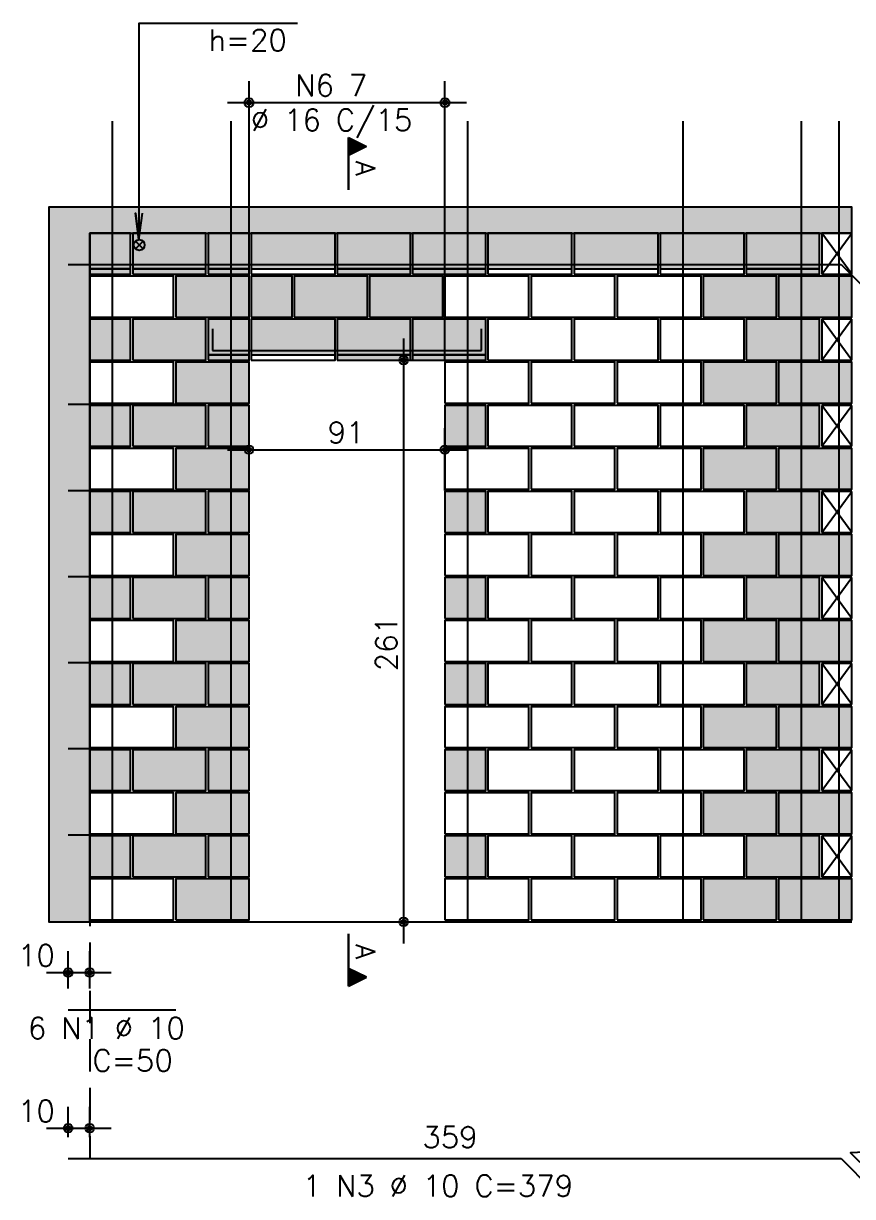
# Model space of a CAD drawing. Extents: x -1.9 to 86, y -1.6 to 60.9.
# Drawn here: x 6.79 to 14.49, y 8.2 to 19.1 of the extents above; entities that cross this region are included whole.
import ezdxf

# ---------------------------------------------------------------- set-up
doc = ezdxf.new("R2010")
doc.units = 0
doc.header["$MEASUREMENT"] = 0
doc.linetypes.add('ESTILO_TQS_0001', pattern=[0.45, 0.3, -0.15])
for name, color, linetype in [('PENA_01', 1, 'CONTINUOUS'), ('PENA_02', 2, 'CONTINUOUS'), ('PENA_03', 3, 'CONTINUOUS'), ('PENA_05', 5, 'CONTINUOUS'), ('PENA_09', 254, 'CONTINUOUS'), ('PENA_11', 252, 'CONTINUOUS'), ('PENA_21', 100, 'CONTINUOUS'), ('PENA_23', 50, 'CONTINUOUS')]:
    doc.layers.add(name, color=color, linetype=linetype)
doc.styles.get("Standard").update_dxf_attribs({"font": 'ROMANS.SHX'})

msp = doc.modelspace()

# ---------------------------------------------------------------- linework, layer by layer
at = {"layer": 'PENA_01', "linetype": 'Continuous'}
for p, q in [((8.881165, 15.964568), (8.881165, 18.568101)), ((10.701165, 15.964568), (10.701165, 18.568101)), ((8.681165, 18.368101), (10.901165, 18.368101)), ((7.826348, 17.079923), (7.897059, 17.009213)), ((7.826348, 17.009213), (7.897059, 17.079923)), ((7.401165, 16.824568), (7.781165, 16.824568)), ((7.801165, 16.824568), (8.481165, 16.824568)), ((8.501165, 16.824568), (8.881165, 16.824568)), ((8.901165, 16.824568), (9.681165, 16.824568)), ((9.701165, 16.824568), (10.381165, 16.824568)), ((10.401165, 16.824568), (11.081165, 16.824568)), ((11.101165, 16.824568), (11.881165, 16.824568)), ((11.901165, 16.824568), (12.681165, 16.824568)), ((12.701165, 16.824568), (13.481165, 16.824568)), ((13.501165, 16.824568), (14.181165, 16.824568)), ((10.317787, 16.174568), (10.317787, 10.554568)), ((8.501165, 16.024568), (8.881165, 16.024568)), ((8.901165, 16.024568), (9.681165, 16.024568)), ((9.701165, 16.024568), (10.381165, 16.024568)), ((10.401165, 16.024568), (11.081165, 16.024568)), ((9.881165, 15.974568), (10.517787, 15.974568)), ((8.881165, 14.764568), (8.881165, 15.342741)), ((10.701165, 14.764568), (10.701165, 15.342741)), ((8.681165, 15.142741), (10.901165, 15.142741)), ((10.13765, 10.754568), (10.517787, 10.754568)), ((7.201165, 10.13641), (7.201165, 10.483523)), ((7.401165, 10.13641), (7.401165, 10.483523)), ((7.001165, 10.283523), (7.601165, 10.283523)), ((7.201165, 8.755211), (7.201165, 9.037623)), ((7.401165, 8.755211), (7.401165, 9.037623)), ((7.001165, 8.837623), (7.601165, 8.837623))]:
    msp.add_line(p, q, dxfattribs=at)
at = {"layer": 'PENA_01', "linetype": 'ESTILO_TQS_0001'}
msp.add_line((7.401165, 16.864568), (7.401165, 8.555211), dxfattribs=at)
at = {"layer": 'PENA_01', "linetype": 'Continuous'}
msp.add_circle((7.861704, 17.044568), 0.05, dxfattribs=at)
at = {"layer": 'PENA_02', "linetype": 'Continuous'}
for p, q in [((14.481165, 17.154568), (14.201165, 17.154568)), ((14.201165, 17.154568), (14.201165, 16.774568)), ((14.481165, 16.774568), (14.481165, 17.154568)), ((14.201165, 16.774568), (14.481165, 16.774568)), ((14.481165, 16.354568), (14.201165, 16.354568)), ((14.201165, 16.354568), (14.201165, 15.974568)), ((14.481165, 15.974568), (14.481165, 16.354568)), ((14.201165, 15.974568), (14.481165, 15.974568)), ((14.481165, 15.554568), (14.201165, 15.554568)), ((14.201165, 15.554568), (14.201165, 15.174568)), ((14.481165, 15.174568), (14.481165, 15.554568)), ((14.201165, 15.174568), (14.481165, 15.174568)), ((14.481165, 14.754568), (14.201165, 14.754568)), ((14.201165, 14.754568), (14.201165, 14.374568)), ((14.481165, 14.374568), (14.481165, 14.754568)), ((14.201165, 14.374568), (14.481165, 14.374568)), ((14.481165, 13.954568), (14.201165, 13.954568)), ((14.201165, 13.954568), (14.201165, 13.574568)), ((14.481165, 13.574568), (14.481165, 13.954568)), ((14.201165, 13.574568), (14.481165, 13.574568)), ((14.481165, 13.154568), (14.201165, 13.154568)), ((14.201165, 13.154568), (14.201165, 12.774568)), ((14.481165, 12.774568), (14.481165, 13.154568)), ((14.201165, 12.774568), (14.481165, 12.774568)), ((14.481165, 12.354568), (14.201165, 12.354568)), ((14.201165, 12.354568), (14.201165, 11.974568)), ((14.481165, 11.974568), (14.481165, 12.354568)), ((14.201165, 11.974568), (14.481165, 11.974568)), ((14.481165, 11.554568), (14.201165, 11.554568)), ((14.201165, 11.554568), (14.201165, 11.174568)), ((14.481165, 11.174568), (14.481165, 11.554568)), ((14.201165, 11.174568), (14.481165, 11.174568)), ((7.401165, 10.754568), (14.481165, 10.754568))]:
    msp.add_line(p, q, dxfattribs=at)
for points in [[(14.481165, 17.154568), (14.481165, 17.394568), (7.021165, 17.394568), (7.021165, 10.754568), (7.401165, 10.754568), (7.401165, 17.154568), (14.481165, 17.154568)], [(7.401165, 16.774568), (7.781165, 16.774568), (7.781165, 17.154568), (7.401165, 17.154568), (7.401165, 16.774568)], [(7.801165, 16.774568), (8.481165, 16.774568), (8.481165, 17.154568), (7.801165, 17.154568), (7.801165, 16.774568)], [(8.501165, 16.774568), (8.881165, 16.774568), (8.881165, 17.154568), (8.501165, 17.154568), (8.501165, 16.774568)], [(8.901165, 16.774568), (9.681165, 16.774568), (9.681165, 17.154568), (8.901165, 17.154568), (8.901165, 16.774568)], [(9.701165, 16.774568), (10.381165, 16.774568), (10.381165, 17.154568), (9.701165, 17.154568), (9.701165, 16.774568)], [(10.401165, 16.774568), (11.081165, 16.774568), (11.081165, 17.154568), (10.401165, 17.154568), (10.401165, 16.774568)], [(11.101165, 16.774568), (11.881165, 16.774568), (11.881165, 17.154568), (11.101165, 17.154568), (11.101165, 16.774568)], [(11.901165, 16.774568), (12.681165, 16.774568), (12.681165, 17.154568), (11.901165, 17.154568), (11.901165, 16.774568)], [(12.701165, 16.774568), (13.481165, 16.774568), (13.481165, 17.154568), (12.701165, 17.154568), (12.701165, 16.774568)], [(13.501165, 16.774568), (14.181165, 16.774568), (14.181165, 17.154568), (13.501165, 17.154568), (13.501165, 16.774568)], [(7.401165, 16.374568), (8.181165, 16.374568), (8.181165, 16.754568), (7.401165, 16.754568), (7.401165, 16.374568)], [(8.201165, 16.374568), (8.881165, 16.374568), (8.881165, 16.754568), (8.201165, 16.754568), (8.201165, 16.374568)], [(8.901165, 16.374568), (9.281165, 16.374568), (9.281165, 16.754568), (8.901165, 16.754568), (8.901165, 16.374568)], [(9.301165, 16.374568), (9.981165, 16.374568), (9.981165, 16.754568), (9.301165, 16.754568), (9.301165, 16.374568)], [(10.001165, 16.374568), (10.681165, 16.374568), (10.681165, 16.754568), (10.001165, 16.754568), (10.001165, 16.374568)], [(10.701165, 16.374568), (11.481165, 16.374568), (11.481165, 16.754568), (10.701165, 16.754568), (10.701165, 16.374568)], [(11.501165, 16.374568), (12.281165, 16.374568), (12.281165, 16.754568), (11.501165, 16.754568), (11.501165, 16.374568)], [(12.301165, 16.374568), (13.081165, 16.374568), (13.081165, 16.754568), (12.301165, 16.754568), (12.301165, 16.374568)], [(13.101165, 16.374568), (13.781165, 16.374568), (13.781165, 16.754568), (13.101165, 16.754568), (13.101165, 16.374568)], [(13.801165, 16.374568), (14.481165, 16.374568), (14.481165, 16.754568), (13.801165, 16.754568), (13.801165, 16.374568)], [(7.401165, 15.974568), (7.781165, 15.974568), (7.781165, 16.354568), (7.401165, 16.354568), (7.401165, 15.974568)], [(7.801165, 15.974568), (8.481165, 15.974568), (8.481165, 16.354568), (7.801165, 16.354568), (7.801165, 15.974568)], [(8.501165, 15.974568), (8.881165, 15.974568), (8.881165, 16.354568), (8.501165, 16.354568), (8.501165, 15.974568)], [(8.901165, 15.974568), (9.681165, 15.974568), (9.681165, 16.354568), (8.901165, 16.354568), (8.901165, 15.974568)], [(9.701165, 15.974568), (10.381165, 15.974568), (10.381165, 16.354568), (9.701165, 16.354568), (9.701165, 15.974568)], [(10.401165, 15.974568), (11.081165, 15.974568), (11.081165, 16.354568), (10.401165, 16.354568), (10.401165, 15.974568)], [(11.101165, 15.974568), (11.881165, 15.974568), (11.881165, 16.354568), (11.101165, 16.354568), (11.101165, 15.974568)], [(11.901165, 15.974568), (12.681165, 15.974568), (12.681165, 16.354568), (11.901165, 16.354568), (11.901165, 15.974568)], [(12.701165, 15.974568), (13.481165, 15.974568), (13.481165, 16.354568), (12.701165, 16.354568), (12.701165, 15.974568)], [(13.501165, 15.974568), (14.181165, 15.974568), (14.181165, 16.354568), (13.501165, 16.354568), (13.501165, 15.974568)], [(7.401165, 15.574568), (8.181165, 15.574568), (8.181165, 15.954568), (7.401165, 15.954568), (7.401165, 15.574568)], [(8.201165, 15.574568), (8.881165, 15.574568), (8.881165, 15.954568), (8.201165, 15.954568), (8.201165, 15.574568)], [(10.701165, 15.574568), (11.481165, 15.574568), (11.481165, 15.954568), (10.701165, 15.954568), (10.701165, 15.574568)], [(11.501165, 15.574568), (12.281165, 15.574568), (12.281165, 15.954568), (11.501165, 15.954568), (11.501165, 15.574568)], [(12.301165, 15.574568), (13.081165, 15.574568), (13.081165, 15.954568), (12.301165, 15.954568), (12.301165, 15.574568)], [(13.101165, 15.574568), (13.781165, 15.574568), (13.781165, 15.954568), (13.101165, 15.954568), (13.101165, 15.574568)], [(13.801165, 15.574568), (14.481165, 15.574568), (14.481165, 15.954568), (13.801165, 15.954568), (13.801165, 15.574568)], [(7.401165, 15.174568), (7.781165, 15.174568), (7.781165, 15.554568), (7.401165, 15.554568), (7.401165, 15.174568)], [(7.801165, 15.174568), (8.481165, 15.174568), (8.481165, 15.554568), (7.801165, 15.554568), (7.801165, 15.174568)], [(8.501165, 15.174568), (8.881165, 15.174568), (8.881165, 15.554568), (8.501165, 15.554568), (8.501165, 15.174568)], [(10.701165, 15.174568), (11.081165, 15.174568), (11.081165, 15.554568), (10.701165, 15.554568), (10.701165, 15.174568)], [(11.101165, 15.174568), (11.881165, 15.174568), (11.881165, 15.554568), (11.101165, 15.554568), (11.101165, 15.174568)], [(11.901165, 15.174568), (12.681165, 15.174568), (12.681165, 15.554568), (11.901165, 15.554568), (11.901165, 15.174568)], [(12.701165, 15.174568), (13.481165, 15.174568), (13.481165, 15.554568), (12.701165, 15.554568), (12.701165, 15.174568)], [(13.501165, 15.174568), (14.181165, 15.174568), (14.181165, 15.554568), (13.501165, 15.554568), (13.501165, 15.174568)], [(7.401165, 14.774568), (8.181165, 14.774568), (8.181165, 15.154568), (7.401165, 15.154568), (7.401165, 14.774568)], [(8.201165, 14.774568), (8.881165, 14.774568), (8.881165, 15.154568), (8.201165, 15.154568), (8.201165, 14.774568)], [(10.701165, 14.774568), (11.481165, 14.774568), (11.481165, 15.154568), (10.701165, 15.154568), (10.701165, 14.774568)], [(11.501165, 14.774568), (12.281165, 14.774568), (12.281165, 15.154568), (11.501165, 15.154568), (11.501165, 14.774568)], [(12.301165, 14.774568), (13.081165, 14.774568), (13.081165, 15.154568), (12.301165, 15.154568), (12.301165, 14.774568)], [(13.101165, 14.774568), (13.781165, 14.774568), (13.781165, 15.154568), (13.101165, 15.154568), (13.101165, 14.774568)], [(13.801165, 14.774568), (14.481165, 14.774568), (14.481165, 15.154568), (13.801165, 15.154568), (13.801165, 14.774568)], [(7.401165, 14.374568), (7.781165, 14.374568), (7.781165, 14.754568), (7.401165, 14.754568), (7.401165, 14.374568)], [(7.801165, 14.374568), (8.481165, 14.374568), (8.481165, 14.754568), (7.801165, 14.754568), (7.801165, 14.374568)], [(8.501165, 14.374568), (8.881165, 14.374568), (8.881165, 14.754568), (8.501165, 14.754568), (8.501165, 14.374568)], [(10.701165, 14.374568), (11.081165, 14.374568), (11.081165, 14.754568), (10.701165, 14.754568), (10.701165, 14.374568)], [(11.101165, 14.374568), (11.881165, 14.374568), (11.881165, 14.754568), (11.101165, 14.754568), (11.101165, 14.374568)], [(11.901165, 14.374568), (12.681165, 14.374568), (12.681165, 14.754568), (11.901165, 14.754568), (11.901165, 14.374568)], [(12.701165, 14.374568), (13.481165, 14.374568), (13.481165, 14.754568), (12.701165, 14.754568), (12.701165, 14.374568)], [(13.501165, 14.374568), (14.181165, 14.374568), (14.181165, 14.754568), (13.501165, 14.754568), (13.501165, 14.374568)], [(7.401165, 13.974568), (8.181165, 13.974568), (8.181165, 14.354568), (7.401165, 14.354568), (7.401165, 13.974568)], [(8.201165, 13.974568), (8.881165, 13.974568), (8.881165, 14.354568), (8.201165, 14.354568), (8.201165, 13.974568)], [(10.701165, 13.974568), (11.481165, 13.974568), (11.481165, 14.354568), (10.701165, 14.354568), (10.701165, 13.974568)], [(11.501165, 13.974568), (12.281165, 13.974568), (12.281165, 14.354568), (11.501165, 14.354568), (11.501165, 13.974568)], [(12.301165, 13.974568), (13.081165, 13.974568), (13.081165, 14.354568), (12.301165, 14.354568), (12.301165, 13.974568)], [(13.101165, 13.974568), (13.781165, 13.974568), (13.781165, 14.354568), (13.101165, 14.354568), (13.101165, 13.974568)], [(13.801165, 13.974568), (14.481165, 13.974568), (14.481165, 14.354568), (13.801165, 14.354568), (13.801165, 13.974568)], [(7.401165, 13.574568), (7.781165, 13.574568), (7.781165, 13.954568), (7.401165, 13.954568), (7.401165, 13.574568)], [(7.801165, 13.574568), (8.481165, 13.574568), (8.481165, 13.954568), (7.801165, 13.954568), (7.801165, 13.574568)], [(8.501165, 13.574568), (8.881165, 13.574568), (8.881165, 13.954568), (8.501165, 13.954568), (8.501165, 13.574568)], [(10.701165, 13.574568), (11.081165, 13.574568), (11.081165, 13.954568), (10.701165, 13.954568), (10.701165, 13.574568)], [(11.101165, 13.574568), (11.881165, 13.574568), (11.881165, 13.954568), (11.101165, 13.954568), (11.101165, 13.574568)], [(11.901165, 13.574568), (12.681165, 13.574568), (12.681165, 13.954568), (11.901165, 13.954568), (11.901165, 13.574568)], [(12.701165, 13.574568), (13.481165, 13.574568), (13.481165, 13.954568), (12.701165, 13.954568), (12.701165, 13.574568)], [(13.501165, 13.574568), (14.181165, 13.574568), (14.181165, 13.954568), (13.501165, 13.954568), (13.501165, 13.574568)], [(7.401165, 13.174568), (8.181165, 13.174568), (8.181165, 13.554568), (7.401165, 13.554568), (7.401165, 13.174568)], [(8.201165, 13.174568), (8.881165, 13.174568), (8.881165, 13.554568), (8.201165, 13.554568), (8.201165, 13.174568)], [(10.701165, 13.174568), (11.481165, 13.174568), (11.481165, 13.554568), (10.701165, 13.554568), (10.701165, 13.174568)], [(11.501165, 13.174568), (12.281165, 13.174568), (12.281165, 13.554568), (11.501165, 13.554568), (11.501165, 13.174568)], [(12.301165, 13.174568), (13.081165, 13.174568), (13.081165, 13.554568), (12.301165, 13.554568), (12.301165, 13.174568)], [(13.101165, 13.174568), (13.781165, 13.174568), (13.781165, 13.554568), (13.101165, 13.554568), (13.101165, 13.174568)], [(13.801165, 13.174568), (14.481165, 13.174568), (14.481165, 13.554568), (13.801165, 13.554568), (13.801165, 13.174568)], [(7.401165, 12.774568), (7.781165, 12.774568), (7.781165, 13.154568), (7.401165, 13.154568), (7.401165, 12.774568)], [(7.801165, 12.774568), (8.481165, 12.774568), (8.481165, 13.154568), (7.801165, 13.154568), (7.801165, 12.774568)], [(8.501165, 12.774568), (8.881165, 12.774568), (8.881165, 13.154568), (8.501165, 13.154568), (8.501165, 12.774568)], [(10.701165, 12.774568), (11.081165, 12.774568), (11.081165, 13.154568), (10.701165, 13.154568), (10.701165, 12.774568)], [(11.101165, 12.774568), (11.881165, 12.774568), (11.881165, 13.154568), (11.101165, 13.154568), (11.101165, 12.774568)], [(11.901165, 12.774568), (12.681165, 12.774568), (12.681165, 13.154568), (11.901165, 13.154568), (11.901165, 12.774568)], [(12.701165, 12.774568), (13.481165, 12.774568), (13.481165, 13.154568), (12.701165, 13.154568), (12.701165, 12.774568)], [(13.501165, 12.774568), (14.181165, 12.774568), (14.181165, 13.154568), (13.501165, 13.154568), (13.501165, 12.774568)], [(7.401165, 12.374568), (8.181165, 12.374568), (8.181165, 12.754568), (7.401165, 12.754568), (7.401165, 12.374568)], [(8.201165, 12.374568), (8.881165, 12.374568), (8.881165, 12.754568), (8.201165, 12.754568), (8.201165, 12.374568)], [(10.701165, 12.374568), (11.481165, 12.374568), (11.481165, 12.754568), (10.701165, 12.754568), (10.701165, 12.374568)], [(11.501165, 12.374568), (12.281165, 12.374568), (12.281165, 12.754568), (11.501165, 12.754568), (11.501165, 12.374568)], [(12.301165, 12.374568), (13.081165, 12.374568), (13.081165, 12.754568), (12.301165, 12.754568), (12.301165, 12.374568)], [(13.101165, 12.374568), (13.781165, 12.374568), (13.781165, 12.754568), (13.101165, 12.754568), (13.101165, 12.374568)], [(13.801165, 12.374568), (14.481165, 12.374568), (14.481165, 12.754568), (13.801165, 12.754568), (13.801165, 12.374568)], [(7.401165, 11.974568), (7.781165, 11.974568), (7.781165, 12.354568), (7.401165, 12.354568), (7.401165, 11.974568)], [(7.801165, 11.974568), (8.481165, 11.974568), (8.481165, 12.354568), (7.801165, 12.354568), (7.801165, 11.974568)], [(8.501165, 11.974568), (8.881165, 11.974568), (8.881165, 12.354568), (8.501165, 12.354568), (8.501165, 11.974568)], [(10.701165, 11.974568), (11.081165, 11.974568), (11.081165, 12.354568), (10.701165, 12.354568), (10.701165, 11.974568)], [(11.101165, 11.974568), (11.881165, 11.974568), (11.881165, 12.354568), (11.101165, 12.354568), (11.101165, 11.974568)], [(11.901165, 11.974568), (12.681165, 11.974568), (12.681165, 12.354568), (11.901165, 12.354568), (11.901165, 11.974568)], [(12.701165, 11.974568), (13.481165, 11.974568), (13.481165, 12.354568), (12.701165, 12.354568), (12.701165, 11.974568)], [(13.501165, 11.974568), (14.181165, 11.974568), (14.181165, 12.354568), (13.501165, 12.354568), (13.501165, 11.974568)], [(7.401165, 11.574568), (8.181165, 11.574568), (8.181165, 11.954568), (7.401165, 11.954568), (7.401165, 11.574568)], [(8.201165, 11.574568), (8.881165, 11.574568), (8.881165, 11.954568), (8.201165, 11.954568), (8.201165, 11.574568)], [(10.701165, 11.574568), (11.481165, 11.574568), (11.481165, 11.954568), (10.701165, 11.954568), (10.701165, 11.574568)], [(11.501165, 11.574568), (12.281165, 11.574568), (12.281165, 11.954568), (11.501165, 11.954568), (11.501165, 11.574568)], [(12.301165, 11.574568), (13.081165, 11.574568), (13.081165, 11.954568), (12.301165, 11.954568), (12.301165, 11.574568)], [(13.101165, 11.574568), (13.781165, 11.574568), (13.781165, 11.954568), (13.101165, 11.954568), (13.101165, 11.574568)], [(13.801165, 11.574568), (14.481165, 11.574568), (14.481165, 11.954568), (13.801165, 11.954568), (13.801165, 11.574568)], [(7.401165, 11.174568), (7.781165, 11.174568), (7.781165, 11.554568), (7.401165, 11.554568), (7.401165, 11.174568)], [(7.801165, 11.174568), (8.481165, 11.174568), (8.481165, 11.554568), (7.801165, 11.554568), (7.801165, 11.174568)], [(8.501165, 11.174568), (8.881165, 11.174568), (8.881165, 11.554568), (8.501165, 11.554568), (8.501165, 11.174568)], [(10.701165, 11.174568), (11.081165, 11.174568), (11.081165, 11.554568), (10.701165, 11.554568), (10.701165, 11.174568)], [(11.101165, 11.174568), (11.881165, 11.174568), (11.881165, 11.554568), (11.101165, 11.554568), (11.101165, 11.174568)], [(11.901165, 11.174568), (12.681165, 11.174568), (12.681165, 11.554568), (11.901165, 11.554568), (11.901165, 11.174568)], [(12.701165, 11.174568), (13.481165, 11.174568), (13.481165, 11.554568), (12.701165, 11.554568), (12.701165, 11.174568)], [(13.501165, 11.174568), (14.181165, 11.174568), (14.181165, 11.554568), (13.501165, 11.554568), (13.501165, 11.174568)], [(7.401165, 10.774568), (8.181165, 10.774568), (8.181165, 11.154568), (7.401165, 11.154568), (7.401165, 10.774568)], [(8.201165, 10.774568), (8.881165, 10.774568), (8.881165, 11.154568), (8.201165, 11.154568), (8.201165, 10.774568)], [(10.701165, 10.774568), (11.481165, 10.774568), (11.481165, 11.154568), (10.701165, 11.154568), (10.701165, 10.774568)], [(11.501165, 10.774568), (12.281165, 10.774568), (12.281165, 11.154568), (11.501165, 11.154568), (11.501165, 10.774568)], [(12.301165, 10.774568), (13.081165, 10.774568), (13.081165, 11.154568), (12.301165, 11.154568), (12.301165, 10.774568)], [(13.101165, 10.774568), (13.781165, 10.774568), (13.781165, 11.154568), (13.101165, 11.154568), (13.101165, 10.774568)], [(13.801165, 10.774568), (14.481165, 10.774568), (14.481165, 11.154568), (13.801165, 11.154568), (13.801165, 10.774568)]]:
    msp.add_lwpolyline(points, dxfattribs=at)
for centre, radius in [((8.881165, 18.368101), 0.041625), ((8.881165, 18.368101), 0.02075), ((10.701165, 18.368101), 0.041625), ((10.701165, 18.368101), 0.02075), ((10.317787, 15.974568), 0.04), ((10.317787, 15.974568), 0.02), ((8.881165, 15.142741), 0.04), ((8.881165, 15.142741), 0.02), ((10.701165, 15.142741), 0.04), ((10.701165, 15.142741), 0.02), ((10.317787, 10.754568), 0.04), ((10.317787, 10.754568), 0.02), ((7.201165, 10.283523), 0.04), ((7.201165, 10.283523), 0.02), ((7.401165, 10.283523), 0.04), ((7.401165, 10.283523), 0.02), ((7.201165, 8.837623), 0.04), ((7.201165, 8.837623), 0.02), ((7.401165, 8.837623), 0.04), ((7.401165, 8.837623), 0.02)]:
    msp.add_circle(centre, radius, dxfattribs=at)
at = {"layer": 'PENA_03', "linetype": 'Continuous'}
for p, q in [((9.805934, 17.55589), (9.805934, 18.042272)), ((9.805934, 18.042272), (9.971867, 17.959306)), ((9.806629, 18.041144), (9.970306, 17.959306)), ((9.80663, 18.041144), (9.80663, 17.877467)), ((9.818698, 18.03589), (9.818698, 17.882721)), ((9.831462, 18.029508), (9.831462, 17.889103)), ((9.844226, 18.023126), (9.844226, 17.895485)), ((9.85699, 18.016744), (9.85699, 17.901867)), ((9.869754, 18.010362), (9.869754, 17.908249)), ((9.882518, 18.00398), (9.882518, 17.914631)), ((9.895282, 17.997598), (9.895282, 17.921013)), ((9.908046, 17.991216), (9.908046, 17.927395)), ((9.971867, 17.959306), (9.806629, 17.876687)), ((9.970306, 17.959306), (9.80663, 17.877467)), ((9.80663, 17.876687), (9.80663, 17.55589)), ((9.92081, 17.984834), (9.92081, 17.933777)), ((9.933574, 17.978452), (9.933574, 17.940159)), ((9.946339, 17.97207), (9.946339, 17.946541)), ((9.959103, 17.965688), (9.959103, 17.952924)), ((14.201165, 16.774568), (14.481165, 17.154568)), ((14.481165, 16.774568), (14.201165, 17.154568)), ((14.201165, 15.974568), (14.481165, 16.354568)), ((14.481165, 15.974568), (14.201165, 16.354568)), ((9.681165, 15.974568), (9.681165, 15.974568)), ((8.881165, 15.764568), (8.881165, 15.764568)), ((10.701165, 15.764568), (10.701165, 15.764568)), ((14.201165, 15.174568), (14.481165, 15.554568)), ((14.481165, 15.174568), (14.201165, 15.554568)), ((14.201165, 14.374568), (14.481165, 14.754568)), ((14.481165, 14.374568), (14.201165, 14.754568)), ((8.881165, 14.564568), (8.881165, 14.564568)), ((10.701165, 14.564568), (10.701165, 14.564568)), ((14.201165, 13.574568), (14.481165, 13.954568)), ((14.481165, 13.574568), (14.201165, 13.954568)), ((14.201165, 12.774568), (14.481165, 13.154568)), ((14.481165, 12.774568), (14.201165, 13.154568)), ((14.201165, 11.974568), (14.481165, 12.354568)), ((14.481165, 11.974568), (14.201165, 12.354568)), ((14.201165, 11.174568), (14.481165, 11.554568)), ((14.481165, 11.174568), (14.201165, 11.554568)), ((9.93765, 10.754568), (9.93765, 10.754568)), ((9.805934, 10.643718), (9.805934, 10.157336)), ((9.80663, 10.322921), (9.80663, 10.643718)), ((9.971867, 10.240302), (9.806629, 10.322921)), ((9.80663, 10.158464), (9.80663, 10.322141)), ((9.970306, 10.240302), (9.80663, 10.322141)), ((9.818698, 10.163718), (9.818698, 10.316887)), ((9.831462, 10.1701), (9.831462, 10.310505)), ((9.844226, 10.176482), (9.844226, 10.304123)), ((9.85699, 10.182864), (9.85699, 10.297741)), ((9.869754, 10.189246), (9.869754, 10.291359)), ((9.882518, 10.195628), (9.882518, 10.284977)), ((9.895282, 10.20201), (9.895282, 10.278595)), ((9.908046, 10.208392), (9.908046, 10.272213)), ((9.92081, 10.214774), (9.92081, 10.265831)), ((9.933574, 10.221156), (9.933574, 10.259449)), ((9.946339, 10.227538), (9.946339, 10.253067)), ((9.959103, 10.23392), (9.959103, 10.246684)), ((9.805934, 10.157336), (9.971867, 10.240302)), ((9.806629, 10.158464), (9.970306, 10.240302)), ((7.201165, 9.93641), (7.201165, 9.93641)), ((7.401165, 9.93641), (7.401165, 9.93641)), ((7.201165, 8.555211), (7.201165, 8.555211)), ((7.401165, 8.555211), (7.401165, 8.555211))]:
    msp.add_line(p, q, dxfattribs=at)
msp.add_lwpolyline([(9.330767, 19.102996), (7.858249, 19.102996), (7.858249, 17.093307), (7.825617, 17.341168), (7.858249, 17.093307), (7.89088, 17.341168)], dxfattribs=at)
at = {"layer": 'PENA_05', "linetype": 'Continuous'}
for p, q in [((7.201165, 16.864568), (14.381165, 16.864568)), ((14.381165, 16.864568), (14.664007, 16.581725)), ((8.541165, 16.264568), (8.541165, 16.064568)), ((11.041165, 16.064568), (11.041165, 16.264568)), ((8.541165, 16.064568), (11.041165, 16.064568)), ((7.201165, 15.564568), (8.201165, 15.564568)), ((7.201165, 14.764568), (8.201165, 14.764568)), ((7.201165, 13.964568), (8.201165, 13.964568)), ((7.201165, 13.164568), (8.201165, 13.164568)), ((7.201165, 12.364568), (8.201165, 12.364568)), ((7.201165, 11.564568), (8.201165, 11.564568)), ((7.201165, 9.93641), (8.201165, 9.93641)), ((7.201165, 8.555211), (14.381165, 8.555211)), ((14.381165, 8.555211), (14.664007, 8.272368))]:
    msp.add_line(p, q, dxfattribs=at)
for points in [[(7.611165, 18.194568), (7.611165, 10.754568)], [(8.711165, 18.194568), (8.711165, 10.754568)], [(10.911165, 18.194568), (10.911165, 10.754568)], [(12.911165, 18.194568), (12.911165, 10.754568)], [(14.011165, 18.194568), (14.011165, 10.754568)], [(14.361165, 18.194568), (14.361165, 10.754568)]]:
    msp.add_lwpolyline(points, dxfattribs=at)
at = {"layer": 'PENA_09', "linetype": 'Continuous'}
for points in [[(7.401165, 16.824568), (7.781165, 16.824568), (7.781165, 17.154568), (7.401165, 17.154568), (7.401165, 16.824568)], [(7.801165, 16.824568), (8.481165, 16.824568), (8.481165, 17.154568), (7.801165, 17.154568), (7.801165, 16.824568)], [(8.501165, 16.824568), (8.881165, 16.824568), (8.881165, 17.154568), (8.501165, 17.154568), (8.501165, 16.824568)], [(8.901165, 16.824568), (9.681165, 16.824568), (9.681165, 17.154568), (8.901165, 17.154568), (8.901165, 16.824568)], [(9.701165, 16.824568), (10.381165, 16.824568), (10.381165, 17.154568), (9.701165, 17.154568), (9.701165, 16.824568)], [(10.401165, 16.824568), (11.081165, 16.824568), (11.081165, 17.154568), (10.401165, 17.154568), (10.401165, 16.824568)], [(11.101165, 16.824568), (11.881165, 16.824568), (11.881165, 17.154568), (11.101165, 17.154568), (11.101165, 16.824568)], [(11.901165, 16.824568), (12.681165, 16.824568), (12.681165, 17.154568), (11.901165, 17.154568), (11.901165, 16.824568)], [(12.701165, 16.824568), (13.481165, 16.824568), (13.481165, 17.154568), (12.701165, 17.154568), (12.701165, 16.824568)], [(13.501165, 16.824568), (14.181165, 16.824568), (14.181165, 17.154568), (13.501165, 17.154568), (13.501165, 16.824568)], [(8.501165, 16.024568), (8.881165, 16.024568), (8.881165, 16.354568), (8.501165, 16.354568), (8.501165, 16.024568)], [(8.901165, 16.024568), (9.681165, 16.024568), (9.681165, 16.354568), (8.901165, 16.354568), (8.901165, 16.024568)], [(9.701165, 16.024568), (10.381165, 16.024568), (10.381165, 16.354568), (9.701165, 16.354568), (9.701165, 16.024568)], [(10.401165, 16.024568), (11.081165, 16.024568), (11.081165, 16.354568), (10.401165, 16.354568), (10.401165, 16.024568)]]:
    msp.add_lwpolyline(points, dxfattribs=at)
for points in [[(7.401165, 16.824568), (7.781165, 16.824568), (7.781165, 17.154568)], [(7.401165, 16.824568), (7.781165, 17.154568), (7.401165, 17.154568)], [(7.401165, 16.824568), (7.401165, 17.154568), (7.401165, 16.824568)], [(7.801165, 16.824568), (8.481165, 16.824568), (8.481165, 17.154568)], [(7.801165, 16.824568), (8.481165, 17.154568), (7.801165, 17.154568)], [(7.801165, 16.824568), (7.801165, 17.154568), (7.801165, 16.824568)], [(8.501165, 16.824568), (8.881165, 16.824568), (8.881165, 17.154568)], [(8.501165, 16.824568), (8.881165, 17.154568), (8.501165, 17.154568)], [(8.501165, 16.824568), (8.501165, 17.154568), (8.501165, 16.824568)], [(8.901165, 16.824568), (9.681165, 16.824568), (9.681165, 17.154568)], [(8.901165, 16.824568), (9.681165, 17.154568), (8.901165, 17.154568)], [(8.901165, 16.824568), (8.901165, 17.154568), (8.901165, 16.824568)], [(9.701165, 16.824568), (10.381165, 16.824568), (10.381165, 17.154568)], [(9.701165, 16.824568), (10.381165, 17.154568), (9.701165, 17.154568)], [(9.701165, 16.824568), (9.701165, 17.154568), (9.701165, 16.824568)], [(10.401165, 16.824568), (11.081165, 16.824568), (11.081165, 17.154568)], [(10.401165, 16.824568), (11.081165, 17.154568), (10.401165, 17.154568)], [(10.401165, 16.824568), (10.401165, 17.154568), (10.401165, 16.824568)], [(11.101165, 16.824568), (11.881165, 16.824568), (11.881165, 17.154568)], [(11.101165, 16.824568), (11.881165, 17.154568), (11.101165, 17.154568)], [(11.101165, 16.824568), (11.101165, 17.154568), (11.101165, 16.824568)], [(11.901165, 16.824568), (12.681165, 16.824568), (12.681165, 17.154568)], [(11.901165, 16.824568), (12.681165, 17.154568), (11.901165, 17.154568)], [(11.901165, 16.824568), (11.901165, 17.154568), (11.901165, 16.824568)], [(12.701165, 16.824568), (13.481165, 16.824568), (13.481165, 17.154568)], [(12.701165, 16.824568), (13.481165, 17.154568), (12.701165, 17.154568)], [(12.701165, 16.824568), (12.701165, 17.154568), (12.701165, 16.824568)], [(13.501165, 16.824568), (14.181165, 16.824568), (14.181165, 17.154568)], [(13.501165, 16.824568), (14.181165, 17.154568), (13.501165, 17.154568)], [(13.501165, 16.824568), (13.501165, 17.154568), (13.501165, 16.824568)], [(8.501165, 16.024568), (8.881165, 16.024568), (8.881165, 16.354568)], [(8.501165, 16.024568), (8.881165, 16.354568), (8.501165, 16.354568)], [(8.501165, 16.024568), (8.501165, 16.354568), (8.501165, 16.024568)], [(8.901165, 16.024568), (9.681165, 16.024568), (9.681165, 16.354568)], [(8.901165, 16.024568), (9.681165, 16.354568), (8.901165, 16.354568)], [(8.901165, 16.024568), (8.901165, 16.354568), (8.901165, 16.024568)], [(9.701165, 16.024568), (10.381165, 16.024568), (10.381165, 16.354568)], [(9.701165, 16.024568), (10.381165, 16.354568), (9.701165, 16.354568)], [(9.701165, 16.024568), (9.701165, 16.354568), (9.701165, 16.024568)], [(10.401165, 16.024568), (11.081165, 16.024568), (11.081165, 16.354568)], [(10.401165, 16.024568), (11.081165, 16.354568), (10.401165, 16.354568)], [(10.401165, 16.024568), (10.401165, 16.354568), (10.401165, 16.024568)]]:
    msp.add_solid(points, dxfattribs=at)
at = {"layer": 'PENA_11', "linetype": 'Continuous'}
for points in [[(7.021165, 10.754568), (7.401165, 10.754568), (7.021165, 17.394568)], [(7.401165, 10.754568), (7.401165, 17.154568), (7.021165, 17.394568)], [(7.021165, 17.394568), (7.401165, 17.154568), (14.481165, 17.394568)], [(7.401165, 17.154568), (14.481165, 17.154568), (14.481165, 17.394568)]]:
    msp.add_solid(points, dxfattribs=at)
at = {"layer": 'PENA_21', "linetype": 'Continuous'}
for points in [[(7.801165, 16.774568), (8.481165, 16.774568), (8.481165, 16.824568), (7.801165, 16.824568), (7.801165, 16.774568)], [(9.701165, 16.774568), (10.381165, 16.774568), (10.381165, 16.824568), (9.701165, 16.824568), (9.701165, 16.774568)], [(10.401165, 16.774568), (11.081165, 16.774568), (11.081165, 16.824568), (10.401165, 16.824568), (10.401165, 16.774568)], [(13.501165, 16.774568), (14.181165, 16.774568), (14.181165, 16.824568), (13.501165, 16.824568), (13.501165, 16.774568)], [(8.201165, 16.374568), (8.881165, 16.374568), (8.881165, 16.754568), (8.201165, 16.754568), (8.201165, 16.374568)], [(9.301165, 16.374568), (9.981165, 16.374568), (9.981165, 16.754568), (9.301165, 16.754568), (9.301165, 16.374568)], [(10.001165, 16.374568), (10.681165, 16.374568), (10.681165, 16.754568), (10.001165, 16.754568), (10.001165, 16.374568)], [(13.101165, 16.374568), (13.781165, 16.374568), (13.781165, 16.754568), (13.101165, 16.754568), (13.101165, 16.374568)], [(13.801165, 16.374568), (14.481165, 16.374568), (14.481165, 16.754568), (13.801165, 16.754568), (13.801165, 16.374568)], [(7.801165, 15.974568), (8.481165, 15.974568), (8.481165, 16.354568), (7.801165, 16.354568), (7.801165, 15.974568)], [(13.501165, 15.974568), (14.181165, 15.974568), (14.181165, 16.354568), (13.501165, 16.354568), (13.501165, 15.974568)], [(9.701165, 15.974568), (10.381165, 15.974568), (10.381165, 16.024568), (9.701165, 16.024568), (9.701165, 15.974568)], [(10.401165, 15.974568), (11.081165, 15.974568), (11.081165, 16.024568), (10.401165, 16.024568), (10.401165, 15.974568)], [(8.201165, 15.574568), (8.881165, 15.574568), (8.881165, 15.954568), (8.201165, 15.954568), (8.201165, 15.574568)], [(13.101165, 15.574568), (13.781165, 15.574568), (13.781165, 15.954568), (13.101165, 15.954568), (13.101165, 15.574568)], [(13.801165, 15.574568), (14.481165, 15.574568), (14.481165, 15.954568), (13.801165, 15.954568), (13.801165, 15.574568)], [(7.801165, 15.174568), (8.481165, 15.174568), (8.481165, 15.554568), (7.801165, 15.554568), (7.801165, 15.174568)], [(13.501165, 15.174568), (14.181165, 15.174568), (14.181165, 15.554568), (13.501165, 15.554568), (13.501165, 15.174568)], [(8.201165, 14.774568), (8.881165, 14.774568), (8.881165, 15.154568), (8.201165, 15.154568), (8.201165, 14.774568)], [(13.101165, 14.774568), (13.781165, 14.774568), (13.781165, 15.154568), (13.101165, 15.154568), (13.101165, 14.774568)], [(13.801165, 14.774568), (14.481165, 14.774568), (14.481165, 15.154568), (13.801165, 15.154568), (13.801165, 14.774568)], [(7.801165, 14.374568), (8.481165, 14.374568), (8.481165, 14.754568), (7.801165, 14.754568), (7.801165, 14.374568)], [(13.501165, 14.374568), (14.181165, 14.374568), (14.181165, 14.754568), (13.501165, 14.754568), (13.501165, 14.374568)], [(8.201165, 13.974568), (8.881165, 13.974568), (8.881165, 14.354568), (8.201165, 14.354568), (8.201165, 13.974568)], [(13.101165, 13.974568), (13.781165, 13.974568), (13.781165, 14.354568), (13.101165, 14.354568), (13.101165, 13.974568)], [(13.801165, 13.974568), (14.481165, 13.974568), (14.481165, 14.354568), (13.801165, 14.354568), (13.801165, 13.974568)], [(7.801165, 13.574568), (8.481165, 13.574568), (8.481165, 13.954568), (7.801165, 13.954568), (7.801165, 13.574568)], [(13.501165, 13.574568), (14.181165, 13.574568), (14.181165, 13.954568), (13.501165, 13.954568), (13.501165, 13.574568)], [(8.201165, 13.174568), (8.881165, 13.174568), (8.881165, 13.554568), (8.201165, 13.554568), (8.201165, 13.174568)], [(13.101165, 13.174568), (13.781165, 13.174568), (13.781165, 13.554568), (13.101165, 13.554568), (13.101165, 13.174568)], [(13.801165, 13.174568), (14.481165, 13.174568), (14.481165, 13.554568), (13.801165, 13.554568), (13.801165, 13.174568)], [(7.801165, 12.774568), (8.481165, 12.774568), (8.481165, 13.154568), (7.801165, 13.154568), (7.801165, 12.774568)], [(13.501165, 12.774568), (14.181165, 12.774568), (14.181165, 13.154568), (13.501165, 13.154568), (13.501165, 12.774568)], [(8.201165, 12.374568), (8.881165, 12.374568), (8.881165, 12.754568), (8.201165, 12.754568), (8.201165, 12.374568)], [(13.101165, 12.374568), (13.781165, 12.374568), (13.781165, 12.754568), (13.101165, 12.754568), (13.101165, 12.374568)], [(13.801165, 12.374568), (14.481165, 12.374568), (14.481165, 12.754568), (13.801165, 12.754568), (13.801165, 12.374568)], [(7.801165, 11.974568), (8.481165, 11.974568), (8.481165, 12.354568), (7.801165, 12.354568), (7.801165, 11.974568)], [(13.501165, 11.974568), (14.181165, 11.974568), (14.181165, 12.354568), (13.501165, 12.354568), (13.501165, 11.974568)], [(8.201165, 11.574568), (8.881165, 11.574568), (8.881165, 11.954568), (8.201165, 11.954568), (8.201165, 11.574568)], [(13.101165, 11.574568), (13.781165, 11.574568), (13.781165, 11.954568), (13.101165, 11.954568), (13.101165, 11.574568)], [(13.801165, 11.574568), (14.481165, 11.574568), (14.481165, 11.954568), (13.801165, 11.954568), (13.801165, 11.574568)], [(7.801165, 11.174568), (8.481165, 11.174568), (8.481165, 11.554568), (7.801165, 11.554568), (7.801165, 11.174568)], [(13.501165, 11.174568), (14.181165, 11.174568), (14.181165, 11.554568), (13.501165, 11.554568), (13.501165, 11.174568)], [(8.201165, 10.774568), (8.881165, 10.774568), (8.881165, 11.154568), (8.201165, 11.154568), (8.201165, 10.774568)], [(13.101165, 10.774568), (13.781165, 10.774568), (13.781165, 11.154568), (13.101165, 11.154568), (13.101165, 10.774568)], [(13.801165, 10.774568), (14.481165, 10.774568), (14.481165, 11.154568), (13.801165, 11.154568), (13.801165, 10.774568)]]:
    msp.add_lwpolyline(points, dxfattribs=at)
for points in [[(7.801165, 16.774568), (8.481165, 16.774568), (8.481165, 16.824568)], [(7.801165, 16.774568), (8.481165, 16.824568), (7.801165, 16.824568)], [(7.801165, 16.774568), (7.801165, 16.824568), (7.801165, 16.774568)], [(9.701165, 16.774568), (10.381165, 16.774568), (10.381165, 16.824568)], [(9.701165, 16.774568), (10.381165, 16.824568), (9.701165, 16.824568)], [(9.701165, 16.774568), (9.701165, 16.824568), (9.701165, 16.774568)], [(10.401165, 16.774568), (11.081165, 16.774568), (11.081165, 16.824568)], [(10.401165, 16.774568), (11.081165, 16.824568), (10.401165, 16.824568)], [(10.401165, 16.774568), (10.401165, 16.824568), (10.401165, 16.774568)], [(13.501165, 16.774568), (14.181165, 16.774568), (14.181165, 16.824568)], [(13.501165, 16.774568), (14.181165, 16.824568), (13.501165, 16.824568)], [(13.501165, 16.774568), (13.501165, 16.824568), (13.501165, 16.774568)], [(8.201165, 16.374568), (8.881165, 16.374568), (8.881165, 16.754568)], [(8.201165, 16.374568), (8.881165, 16.754568), (8.201165, 16.754568)], [(8.201165, 16.374568), (8.201165, 16.754568), (8.201165, 16.374568)], [(9.301165, 16.374568), (9.981165, 16.374568), (9.981165, 16.754568)], [(9.301165, 16.374568), (9.981165, 16.754568), (9.301165, 16.754568)], [(9.301165, 16.374568), (9.301165, 16.754568), (9.301165, 16.374568)], [(10.001165, 16.374568), (10.681165, 16.374568), (10.681165, 16.754568)], [(10.001165, 16.374568), (10.681165, 16.754568), (10.001165, 16.754568)], [(10.001165, 16.374568), (10.001165, 16.754568), (10.001165, 16.374568)], [(13.101165, 16.374568), (13.781165, 16.374568), (13.781165, 16.754568)], [(13.101165, 16.374568), (13.781165, 16.754568), (13.101165, 16.754568)], [(13.101165, 16.374568), (13.101165, 16.754568), (13.101165, 16.374568)], [(13.801165, 16.374568), (14.481165, 16.374568), (14.481165, 16.754568)], [(13.801165, 16.374568), (14.481165, 16.754568), (13.801165, 16.754568)], [(13.801165, 16.374568), (13.801165, 16.754568), (13.801165, 16.374568)], [(7.801165, 15.974568), (8.481165, 15.974568), (8.481165, 16.354568)], [(7.801165, 15.974568), (8.481165, 16.354568), (7.801165, 16.354568)], [(7.801165, 15.974568), (7.801165, 16.354568), (7.801165, 15.974568)], [(13.501165, 15.974568), (14.181165, 15.974568), (14.181165, 16.354568)], [(13.501165, 15.974568), (14.181165, 16.354568), (13.501165, 16.354568)], [(13.501165, 15.974568), (13.501165, 16.354568), (13.501165, 15.974568)], [(9.701165, 15.974568), (10.381165, 15.974568), (10.381165, 16.024568)], [(9.701165, 15.974568), (10.381165, 16.024568), (9.701165, 16.024568)], [(9.701165, 15.974568), (9.701165, 16.024568), (9.701165, 15.974568)], [(10.401165, 15.974568), (11.081165, 15.974568), (11.081165, 16.024568)], [(10.401165, 15.974568), (11.081165, 16.024568), (10.401165, 16.024568)], [(10.401165, 15.974568), (10.401165, 16.024568), (10.401165, 15.974568)], [(8.201165, 15.574568), (8.881165, 15.574568), (8.881165, 15.954568)], [(8.201165, 15.574568), (8.881165, 15.954568), (8.201165, 15.954568)], [(8.201165, 15.574568), (8.201165, 15.954568), (8.201165, 15.574568)], [(13.101165, 15.574568), (13.781165, 15.574568), (13.781165, 15.954568)], [(13.101165, 15.574568), (13.781165, 15.954568), (13.101165, 15.954568)], [(13.101165, 15.574568), (13.101165, 15.954568), (13.101165, 15.574568)], [(13.801165, 15.574568), (14.481165, 15.574568), (14.481165, 15.954568)], [(13.801165, 15.574568), (14.481165, 15.954568), (13.801165, 15.954568)], [(13.801165, 15.574568), (13.801165, 15.954568), (13.801165, 15.574568)], [(7.801165, 15.174568), (8.481165, 15.174568), (8.481165, 15.554568)], [(7.801165, 15.174568), (8.481165, 15.554568), (7.801165, 15.554568)], [(7.801165, 15.174568), (7.801165, 15.554568), (7.801165, 15.174568)], [(13.501165, 15.174568), (14.181165, 15.174568), (14.181165, 15.554568)], [(13.501165, 15.174568), (14.181165, 15.554568), (13.501165, 15.554568)], [(13.501165, 15.174568), (13.501165, 15.554568), (13.501165, 15.174568)], [(8.201165, 14.774568), (8.881165, 14.774568), (8.881165, 15.154568)], [(8.201165, 14.774568), (8.881165, 15.154568), (8.201165, 15.154568)], [(8.201165, 14.774568), (8.201165, 15.154568), (8.201165, 14.774568)], [(13.101165, 14.774568), (13.781165, 14.774568), (13.781165, 15.154568)], [(13.101165, 14.774568), (13.781165, 15.154568), (13.101165, 15.154568)], [(13.101165, 14.774568), (13.101165, 15.154568), (13.101165, 14.774568)], [(13.801165, 14.774568), (14.481165, 14.774568), (14.481165, 15.154568)], [(13.801165, 14.774568), (14.481165, 15.154568), (13.801165, 15.154568)], [(13.801165, 14.774568), (13.801165, 15.154568), (13.801165, 14.774568)], [(7.801165, 14.374568), (8.481165, 14.374568), (8.481165, 14.754568)], [(7.801165, 14.374568), (8.481165, 14.754568), (7.801165, 14.754568)], [(7.801165, 14.374568), (7.801165, 14.754568), (7.801165, 14.374568)], [(13.501165, 14.374568), (14.181165, 14.374568), (14.181165, 14.754568)], [(13.501165, 14.374568), (14.181165, 14.754568), (13.501165, 14.754568)], [(13.501165, 14.374568), (13.501165, 14.754568), (13.501165, 14.374568)], [(8.201165, 13.974568), (8.881165, 13.974568), (8.881165, 14.354568)], [(8.201165, 13.974568), (8.881165, 14.354568), (8.201165, 14.354568)], [(8.201165, 13.974568), (8.201165, 14.354568), (8.201165, 13.974568)], [(13.101165, 13.974568), (13.781165, 13.974568), (13.781165, 14.354568)], [(13.101165, 13.974568), (13.781165, 14.354568), (13.101165, 14.354568)], [(13.101165, 13.974568), (13.101165, 14.354568), (13.101165, 13.974568)], [(13.801165, 13.974568), (14.481165, 13.974568), (14.481165, 14.354568)], [(13.801165, 13.974568), (14.481165, 14.354568), (13.801165, 14.354568)], [(13.801165, 13.974568), (13.801165, 14.354568), (13.801165, 13.974568)], [(7.801165, 13.574568), (8.481165, 13.574568), (8.481165, 13.954568)], [(7.801165, 13.574568), (8.481165, 13.954568), (7.801165, 13.954568)], [(7.801165, 13.574568), (7.801165, 13.954568), (7.801165, 13.574568)], [(13.501165, 13.574568), (14.181165, 13.574568), (14.181165, 13.954568)], [(13.501165, 13.574568), (14.181165, 13.954568), (13.501165, 13.954568)], [(13.501165, 13.574568), (13.501165, 13.954568), (13.501165, 13.574568)], [(8.201165, 13.174568), (8.881165, 13.174568), (8.881165, 13.554568)], [(8.201165, 13.174568), (8.881165, 13.554568), (8.201165, 13.554568)], [(8.201165, 13.174568), (8.201165, 13.554568), (8.201165, 13.174568)], [(13.101165, 13.174568), (13.781165, 13.174568), (13.781165, 13.554568)], [(13.101165, 13.174568), (13.781165, 13.554568), (13.101165, 13.554568)], [(13.101165, 13.174568), (13.101165, 13.554568), (13.101165, 13.174568)], [(13.801165, 13.174568), (14.481165, 13.174568), (14.481165, 13.554568)], [(13.801165, 13.174568), (14.481165, 13.554568), (13.801165, 13.554568)], [(13.801165, 13.174568), (13.801165, 13.554568), (13.801165, 13.174568)], [(7.801165, 12.774568), (8.481165, 12.774568), (8.481165, 13.154568)], [(7.801165, 12.774568), (8.481165, 13.154568), (7.801165, 13.154568)], [(7.801165, 12.774568), (7.801165, 13.154568), (7.801165, 12.774568)], [(13.501165, 12.774568), (14.181165, 12.774568), (14.181165, 13.154568)], [(13.501165, 12.774568), (14.181165, 13.154568), (13.501165, 13.154568)], [(13.501165, 12.774568), (13.501165, 13.154568), (13.501165, 12.774568)], [(8.201165, 12.374568), (8.881165, 12.374568), (8.881165, 12.754568)], [(8.201165, 12.374568), (8.881165, 12.754568), (8.201165, 12.754568)], [(8.201165, 12.374568), (8.201165, 12.754568), (8.201165, 12.374568)], [(13.101165, 12.374568), (13.781165, 12.374568), (13.781165, 12.754568)], [(13.101165, 12.374568), (13.781165, 12.754568), (13.101165, 12.754568)], [(13.101165, 12.374568), (13.101165, 12.754568), (13.101165, 12.374568)], [(13.801165, 12.374568), (14.481165, 12.374568), (14.481165, 12.754568)], [(13.801165, 12.374568), (14.481165, 12.754568), (13.801165, 12.754568)], [(13.801165, 12.374568), (13.801165, 12.754568), (13.801165, 12.374568)], [(7.801165, 11.974568), (8.481165, 11.974568), (8.481165, 12.354568)], [(7.801165, 11.974568), (8.481165, 12.354568), (7.801165, 12.354568)], [(7.801165, 11.974568), (7.801165, 12.354568), (7.801165, 11.974568)], [(13.501165, 11.974568), (14.181165, 11.974568), (14.181165, 12.354568)], [(13.501165, 11.974568), (14.181165, 12.354568), (13.501165, 12.354568)], [(13.501165, 11.974568), (13.501165, 12.354568), (13.501165, 11.974568)], [(8.201165, 11.574568), (8.881165, 11.574568), (8.881165, 11.954568)], [(8.201165, 11.574568), (8.881165, 11.954568), (8.201165, 11.954568)], [(8.201165, 11.574568), (8.201165, 11.954568), (8.201165, 11.574568)], [(13.101165, 11.574568), (13.781165, 11.574568), (13.781165, 11.954568)], [(13.101165, 11.574568), (13.781165, 11.954568), (13.101165, 11.954568)], [(13.101165, 11.574568), (13.101165, 11.954568), (13.101165, 11.574568)], [(13.801165, 11.574568), (14.481165, 11.574568), (14.481165, 11.954568)], [(13.801165, 11.574568), (14.481165, 11.954568), (13.801165, 11.954568)], [(13.801165, 11.574568), (13.801165, 11.954568), (13.801165, 11.574568)], [(7.801165, 11.174568), (8.481165, 11.174568), (8.481165, 11.554568)], [(7.801165, 11.174568), (8.481165, 11.554568), (7.801165, 11.554568)], [(7.801165, 11.174568), (7.801165, 11.554568), (7.801165, 11.174568)], [(13.501165, 11.174568), (14.181165, 11.174568), (14.181165, 11.554568)], [(13.501165, 11.174568), (14.181165, 11.554568), (13.501165, 11.554568)], [(13.501165, 11.174568), (13.501165, 11.554568), (13.501165, 11.174568)], [(8.201165, 10.774568), (8.881165, 10.774568), (8.881165, 11.154568)], [(8.201165, 10.774568), (8.881165, 11.154568), (8.201165, 11.154568)], [(8.201165, 10.774568), (8.201165, 11.154568), (8.201165, 10.774568)], [(13.101165, 10.774568), (13.781165, 10.774568), (13.781165, 11.154568)], [(13.101165, 10.774568), (13.781165, 11.154568), (13.101165, 11.154568)], [(13.101165, 10.774568), (13.101165, 11.154568), (13.101165, 10.774568)], [(13.801165, 10.774568), (14.481165, 10.774568), (14.481165, 11.154568)], [(13.801165, 10.774568), (14.481165, 11.154568), (13.801165, 11.154568)], [(13.801165, 10.774568), (13.801165, 11.154568), (13.801165, 10.774568)]]:
    msp.add_solid(points, dxfattribs=at)
at = {"layer": 'PENA_23', "linetype": 'Continuous'}
for points in [[(7.401165, 16.774568), (7.781165, 16.774568), (7.781165, 16.824568), (7.401165, 16.824568), (7.401165, 16.774568)], [(8.501165, 16.774568), (8.881165, 16.774568), (8.881165, 16.824568), (8.501165, 16.824568), (8.501165, 16.774568)], [(8.901165, 16.374568), (9.281165, 16.374568), (9.281165, 16.754568), (8.901165, 16.754568), (8.901165, 16.374568)], [(7.401165, 15.974568), (7.781165, 15.974568), (7.781165, 16.354568), (7.401165, 16.354568), (7.401165, 15.974568)], [(8.501165, 15.974568), (8.881165, 15.974568), (8.881165, 16.024568), (8.501165, 16.024568), (8.501165, 15.974568)], [(7.401165, 15.174568), (7.781165, 15.174568), (7.781165, 15.554568), (7.401165, 15.554568), (7.401165, 15.174568)], [(8.501165, 15.174568), (8.881165, 15.174568), (8.881165, 15.554568), (8.501165, 15.554568), (8.501165, 15.174568)], [(10.701165, 15.174568), (11.081165, 15.174568), (11.081165, 15.554568), (10.701165, 15.554568), (10.701165, 15.174568)], [(7.401165, 14.374568), (7.781165, 14.374568), (7.781165, 14.754568), (7.401165, 14.754568), (7.401165, 14.374568)], [(8.501165, 14.374568), (8.881165, 14.374568), (8.881165, 14.754568), (8.501165, 14.754568), (8.501165, 14.374568)], [(10.701165, 14.374568), (11.081165, 14.374568), (11.081165, 14.754568), (10.701165, 14.754568), (10.701165, 14.374568)], [(7.401165, 13.574568), (7.781165, 13.574568), (7.781165, 13.954568), (7.401165, 13.954568), (7.401165, 13.574568)], [(8.501165, 13.574568), (8.881165, 13.574568), (8.881165, 13.954568), (8.501165, 13.954568), (8.501165, 13.574568)], [(10.701165, 13.574568), (11.081165, 13.574568), (11.081165, 13.954568), (10.701165, 13.954568), (10.701165, 13.574568)], [(7.401165, 12.774568), (7.781165, 12.774568), (7.781165, 13.154568), (7.401165, 13.154568), (7.401165, 12.774568)], [(8.501165, 12.774568), (8.881165, 12.774568), (8.881165, 13.154568), (8.501165, 13.154568), (8.501165, 12.774568)], [(10.701165, 12.774568), (11.081165, 12.774568), (11.081165, 13.154568), (10.701165, 13.154568), (10.701165, 12.774568)], [(7.401165, 11.974568), (7.781165, 11.974568), (7.781165, 12.354568), (7.401165, 12.354568), (7.401165, 11.974568)], [(8.501165, 11.974568), (8.881165, 11.974568), (8.881165, 12.354568), (8.501165, 12.354568), (8.501165, 11.974568)], [(10.701165, 11.974568), (11.081165, 11.974568), (11.081165, 12.354568), (10.701165, 12.354568), (10.701165, 11.974568)], [(7.401165, 11.174568), (7.781165, 11.174568), (7.781165, 11.554568), (7.401165, 11.554568), (7.401165, 11.174568)], [(8.501165, 11.174568), (8.881165, 11.174568), (8.881165, 11.554568), (8.501165, 11.554568), (8.501165, 11.174568)], [(10.701165, 11.174568), (11.081165, 11.174568), (11.081165, 11.554568), (10.701165, 11.554568), (10.701165, 11.174568)]]:
    msp.add_lwpolyline(points, dxfattribs=at)
for points in [[(7.401165, 16.774568), (7.781165, 16.774568), (7.781165, 16.824568)], [(7.401165, 16.774568), (7.781165, 16.824568), (7.401165, 16.824568)], [(7.401165, 16.774568), (7.401165, 16.824568), (7.401165, 16.774568)], [(8.501165, 16.774568), (8.881165, 16.774568), (8.881165, 16.824568)], [(8.501165, 16.774568), (8.881165, 16.824568), (8.501165, 16.824568)], [(8.501165, 16.774568), (8.501165, 16.824568), (8.501165, 16.774568)], [(8.901165, 16.374568), (9.281165, 16.374568), (9.281165, 16.754568)], [(8.901165, 16.374568), (9.281165, 16.754568), (8.901165, 16.754568)], [(8.901165, 16.374568), (8.901165, 16.754568), (8.901165, 16.374568)], [(7.401165, 15.974568), (7.781165, 15.974568), (7.781165, 16.354568)], [(7.401165, 15.974568), (7.781165, 16.354568), (7.401165, 16.354568)], [(7.401165, 15.974568), (7.401165, 16.354568), (7.401165, 15.974568)], [(8.501165, 15.974568), (8.881165, 15.974568), (8.881165, 16.024568)], [(8.501165, 15.974568), (8.881165, 16.024568), (8.501165, 16.024568)], [(8.501165, 15.974568), (8.501165, 16.024568), (8.501165, 15.974568)], [(7.401165, 15.174568), (7.781165, 15.174568), (7.781165, 15.554568)], [(7.401165, 15.174568), (7.781165, 15.554568), (7.401165, 15.554568)], [(7.401165, 15.174568), (7.401165, 15.554568), (7.401165, 15.174568)], [(8.501165, 15.174568), (8.881165, 15.174568), (8.881165, 15.554568)], [(8.501165, 15.174568), (8.881165, 15.554568), (8.501165, 15.554568)], [(8.501165, 15.174568), (8.501165, 15.554568), (8.501165, 15.174568)], [(10.701165, 15.174568), (11.081165, 15.174568), (11.081165, 15.554568)], [(10.701165, 15.174568), (11.081165, 15.554568), (10.701165, 15.554568)], [(10.701165, 15.174568), (10.701165, 15.554568), (10.701165, 15.174568)], [(7.401165, 14.374568), (7.781165, 14.374568), (7.781165, 14.754568)], [(7.401165, 14.374568), (7.781165, 14.754568), (7.401165, 14.754568)], [(7.401165, 14.374568), (7.401165, 14.754568), (7.401165, 14.374568)], [(8.501165, 14.374568), (8.881165, 14.374568), (8.881165, 14.754568)], [(8.501165, 14.374568), (8.881165, 14.754568), (8.501165, 14.754568)], [(8.501165, 14.374568), (8.501165, 14.754568), (8.501165, 14.374568)], [(10.701165, 14.374568), (11.081165, 14.374568), (11.081165, 14.754568)], [(10.701165, 14.374568), (11.081165, 14.754568), (10.701165, 14.754568)], [(10.701165, 14.374568), (10.701165, 14.754568), (10.701165, 14.374568)], [(7.401165, 13.574568), (7.781165, 13.574568), (7.781165, 13.954568)], [(7.401165, 13.574568), (7.781165, 13.954568), (7.401165, 13.954568)], [(7.401165, 13.574568), (7.401165, 13.954568), (7.401165, 13.574568)], [(8.501165, 13.574568), (8.881165, 13.574568), (8.881165, 13.954568)], [(8.501165, 13.574568), (8.881165, 13.954568), (8.501165, 13.954568)], [(8.501165, 13.574568), (8.501165, 13.954568), (8.501165, 13.574568)], [(10.701165, 13.574568), (11.081165, 13.574568), (11.081165, 13.954568)], [(10.701165, 13.574568), (11.081165, 13.954568), (10.701165, 13.954568)], [(10.701165, 13.574568), (10.701165, 13.954568), (10.701165, 13.574568)], [(7.401165, 12.774568), (7.781165, 12.774568), (7.781165, 13.154568)], [(7.401165, 12.774568), (7.781165, 13.154568), (7.401165, 13.154568)], [(7.401165, 12.774568), (7.401165, 13.154568), (7.401165, 12.774568)], [(8.501165, 12.774568), (8.881165, 12.774568), (8.881165, 13.154568)], [(8.501165, 12.774568), (8.881165, 13.154568), (8.501165, 13.154568)], [(8.501165, 12.774568), (8.501165, 13.154568), (8.501165, 12.774568)], [(10.701165, 12.774568), (11.081165, 12.774568), (11.081165, 13.154568)], [(10.701165, 12.774568), (11.081165, 13.154568), (10.701165, 13.154568)], [(10.701165, 12.774568), (10.701165, 13.154568), (10.701165, 12.774568)], [(7.401165, 11.974568), (7.781165, 11.974568), (7.781165, 12.354568)], [(7.401165, 11.974568), (7.781165, 12.354568), (7.401165, 12.354568)], [(7.401165, 11.974568), (7.401165, 12.354568), (7.401165, 11.974568)], [(8.501165, 11.974568), (8.881165, 11.974568), (8.881165, 12.354568)], [(8.501165, 11.974568), (8.881165, 12.354568), (8.501165, 12.354568)], [(8.501165, 11.974568), (8.501165, 12.354568), (8.501165, 11.974568)], [(10.701165, 11.974568), (11.081165, 11.974568), (11.081165, 12.354568)], [(10.701165, 11.974568), (11.081165, 12.354568), (10.701165, 12.354568)], [(10.701165, 11.974568), (10.701165, 12.354568), (10.701165, 11.974568)], [(7.401165, 11.174568), (7.781165, 11.174568), (7.781165, 11.554568)], [(7.401165, 11.174568), (7.781165, 11.554568), (7.401165, 11.554568)], [(7.401165, 11.174568), (7.401165, 11.554568), (7.401165, 11.174568)], [(8.501165, 11.174568), (8.881165, 11.174568), (8.881165, 11.554568)], [(8.501165, 11.174568), (8.881165, 11.554568), (8.501165, 11.554568)], [(8.501165, 11.174568), (8.501165, 11.554568), (8.501165, 11.174568)], [(10.701165, 11.174568), (11.081165, 11.174568), (11.081165, 11.554568)], [(10.701165, 11.174568), (11.081165, 11.554568), (10.701165, 11.554568)], [(10.701165, 11.174568), (10.701165, 11.554568), (10.701165, 11.174568)]]:
    msp.add_solid(points, dxfattribs=at)

# ---------------------------------------------------------------- texts
at = {"layer": 'PENA_03', "linetype": 'Continuous'}
for s, p in [('h=20', (8.504595, 18.847501)), ('N6 7', (9.311165, 18.428101)), ('%%c 16 C/15', (8.898671, 18.106637)), ('91', (9.611165, 15.202741)), ('10', (6.734498, 10.343523)), ('6 N1 %%c 10', (6.827514, 9.667578)), ('C=50', (7.427514, 9.367578)), ('10', (6.734498, 8.897623)), ('359', (10.491165, 8.655211)), ('1 N3 %%c 10 C=379', (9.381045, 8.203047))]:
    msp.add_text(s, height=0.2, dxfattribs=at).set_placement(p)
for s, height, rotation, p in [('A', 0.18, 270, (9.872963, 17.823873)), ('261', 0.2, 90, (10.257787, 13.084568)), ('A', 0.18, 270, (9.872963, 10.547164)), ('20', 0.2, 315, (14.451875, 8.625921))]:
    msp.add_text(s, height=height, rotation=rotation, dxfattribs=at).set_placement(p)

doc.saveas('drawing.dxf')
